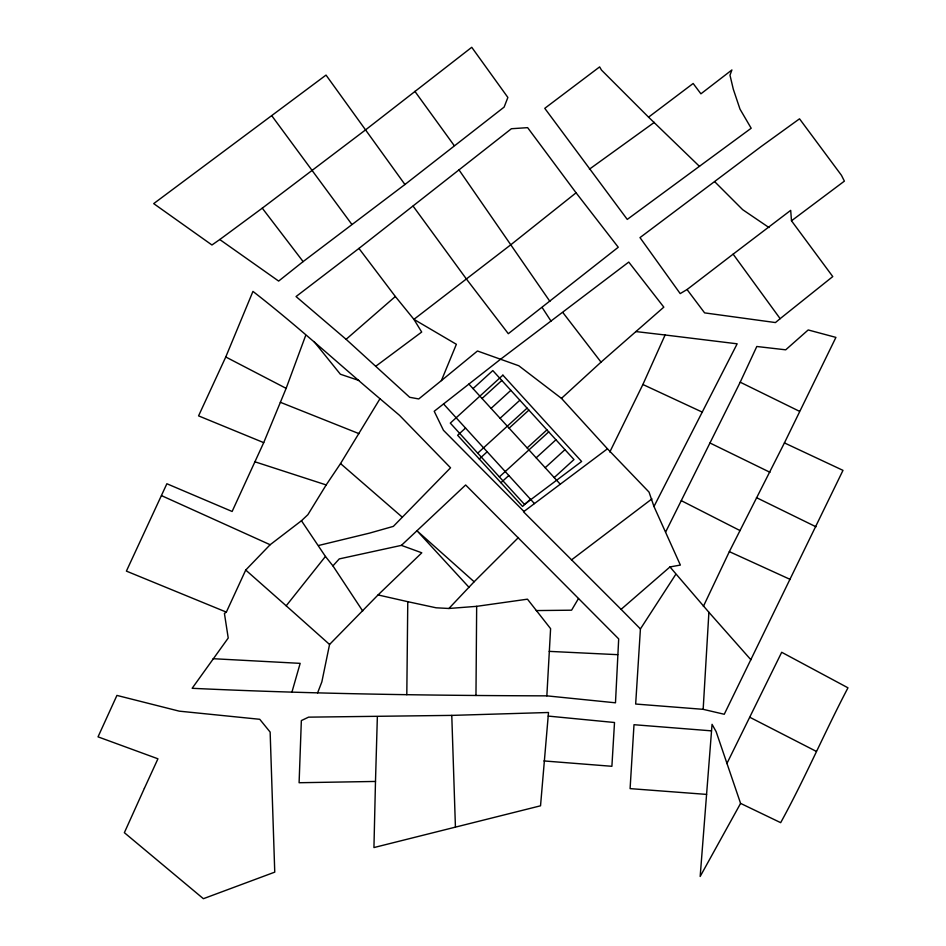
<?xml version="1.0" encoding="UTF-8"?>
<svg xmlns="http://www.w3.org/2000/svg" width="946" height="946" viewBox="0 0 946 946"><rect width="100%" height="100%" fill="white"/><g stroke="black" fill="none" stroke-linecap="round" stroke-linejoin="round"><path stroke-width="1.42" d="M475.968 695.476L476.666 606.339L527.466 599.173L550.596 628.664L546.847 695.854C428.573 695.523 310.288 693.867 192.144 688.298L228.223 638.03L224.427 613.457L226.342 612.121L245.724 570.048L270.142 544.73L301.455 520.738L307.876 514.695L326.181 484.931L340.536 463.575L379.985 398.739C337.627 362.933 296.76 325.4 252.949 291.403L225.763 356.985L198.565 415.873L263.709 442.633L286.141 388.357L305.688 335.416M406.804 694.719L407.773 601.68L378.057 594.939L329.563 644.463L321.853 681.877L317.572 692.957M375.491 781.443L373.942 847.557L540.533 805.803L548.503 712.492L451.774 715.389L308.573 717.151L301.348 720.58L299.102 782.732L375.491 781.443L377.359 716.678M362.696 610.998L332.933 565.874L339.247 558.909L401.4 545.369L465.645 484.979L618.684 638.893L615.479 702.807L546.847 695.854M703.375 606.398L729.342 551.636L784.423 442.905L842.992 470.363L724.258 714.265L703.162 709.334L708.897 612.287L669.969 566.938L621.096 609.342L523.505 511.798L607.45 448.794L649.039 492.097L653.97 506.5L680.363 565.069L669.969 566.938M675.751 574.388L640.418 628.936L635.665 704.037L703.162 709.334M740.588 803.391L700.17 876.469L712.054 724.329L716.122 731.613L740.588 803.391L780.675 822.665C804.916 778.593 824.593 732.334 847.971 687.813L781.692 652.279L726.883 763.564M291.924 692.153L300.166 663.359L213.122 658.7M358.948 248.42L296.051 296.547L346.106 339.318L409.701 397.296L418.747 398.952L441.392 380.599L456.374 344.297L413.922 319.358L395.345 296.5L358.948 248.42L511.408 128.727L527.632 127.651L576.079 192.807L618.258 247.249L508.309 333.702L466.437 279.046L413.118 206.133M609.803 452.011L642.89 384.502L665.097 334.99L737.159 343.812L653.97 506.5M226.342 612.121L126.397 571.112L166.874 483.749L232.125 511.479L263.709 442.633M665.688 531.936L740.21 382.196L756.8 346.496L785.712 349.819L808.191 329.953L835.921 337.391L784.423 442.905M578.491 598.522L571.585 610.194L536.252 610.572M329.563 644.463L286.2 605.807L325.436 556.449L301.455 520.738M407.773 601.68L436.094 607.793L448.889 608.479L474.147 581.766L518.479 537.494M318.636 545.475L369.602 533.106L393.37 526.366L450.544 467.797L399.531 415.341L379.985 398.739M378.057 594.939L421.798 552.807L401.4 545.369M441.392 380.599L477.47 350.99L518.81 365.771L561.463 398.372L601.029 362.129L663.82 307.143L628.759 262.077L500.647 359.184L434.214 411.274L443.449 430.288L523.942 511.479M473.035 388.605L492.807 370.572L573.986 459.555L554.202 477.588M482.058 398.491L501.829 380.458M465.538 428.053L457.628 435.266L522.57 506.453L530.481 499.24M491.069 408.376L510.852 390.343M500.091 418.262L519.862 400.229M477.718 453.158L527.076 408.14M509.114 428.16L528.885 410.115M479.279 458.999L487.178 451.774M527.147 447.931L546.918 429.886M499.37 476.89L548.727 431.873M500.919 482.72L508.83 475.507M536.169 457.817L555.941 439.784M545.192 467.702L564.963 449.669M346.106 339.318L395.345 296.5M780.143 318.66L775.436 322.562L704.604 312.878L687.056 289.535L680.198 293.603L639.993 237.612L761.14 146.547L799.524 118.818L841.443 175.294L844.388 181.135L791.495 220.796L832.764 276.575L780.143 318.66L733.138 254.155L790.69 210.355L791.495 220.796M303.11 261.593L278.644 281.08L219.768 239.539L211.951 244.99L153.701 203.615L326.027 75.089L404.935 184.505L303.11 261.593L262.267 208.167L219.768 239.539M576.079 192.807L510.663 244.884L413.922 319.358L421.691 332.046L375.976 366.09M404.935 184.505L504.123 107.099L507.872 97.462L471.747 47.3L365.262 130.11L262.267 208.167M687.056 289.535L733.138 254.155M571.479 559.926L651.936 498.897M648.566 117.162L693.158 83.484L700.915 93.82L731.908 69.945L729.981 75.195L733.304 89.22L739.997 109.133L751.183 128.242L627.257 219.413L544.766 108.329L599.634 66.894L601.455 70.051L648.566 117.162L699.52 166.413M589.405 169.192L654.336 122.353M448.889 608.479L476.666 606.339M549.2 651.368L617.726 654.679M706.591 794.404L630.095 788.621L633.997 724.707L711.463 730.856M543.962 760.939L611.896 766.295L614.51 722.508L548.242 716.087M635.818 331.561L665.097 334.99M254.935 461.802L326.181 484.931M358.782 380.434L340.371 374.226L314.037 341.565M280.312 402.275L359.007 433.646M161.518 495.633L270.142 544.73M729.342 551.636L790.312 579.472M642.89 384.502L702.417 412.184M710.02 443.012L769.973 472.291M756.433 497.62L816.008 526.792M740.21 382.196L799.417 411.274M681.321 500.671L740.044 530.588M750.001 717.364L816.173 751.313M225.763 356.985L286.141 388.357M769.003 227.548L742.669 209.669L714.892 181.88M340.536 463.575L402.369 517.261M245.724 570.048L286.2 605.807M474.147 581.766L417.08 530.86L469.121 587.442M621.096 609.342L640.418 628.936M561.463 398.361L607.45 448.794M468.897 384.076L560.257 484.222M443.556 403.954L534.443 503.591M708.897 612.287L750.911 659.764M325.436 556.449L332.933 565.874M562.965 312.665L601.029 362.129M271.798 115.767L351.77 224.285M414.892 91.36L454.127 145.483M549.898 301.372L458.845 169.677M542.141 307.474L551.021 321.12M451.774 715.389L455.416 826.686M144.395 788.302L124.364 832.681L203.39 898.7L274.754 872.141L270.142 732.086L259.748 719.291L179.243 711.156L116.926 695.416L98.029 736.851L157.935 758.798L144.395 788.302M502.882 375.16L450.308 423.11L524.462 504.395L581.624 461.482L502.882 375.16"/></g></svg>
